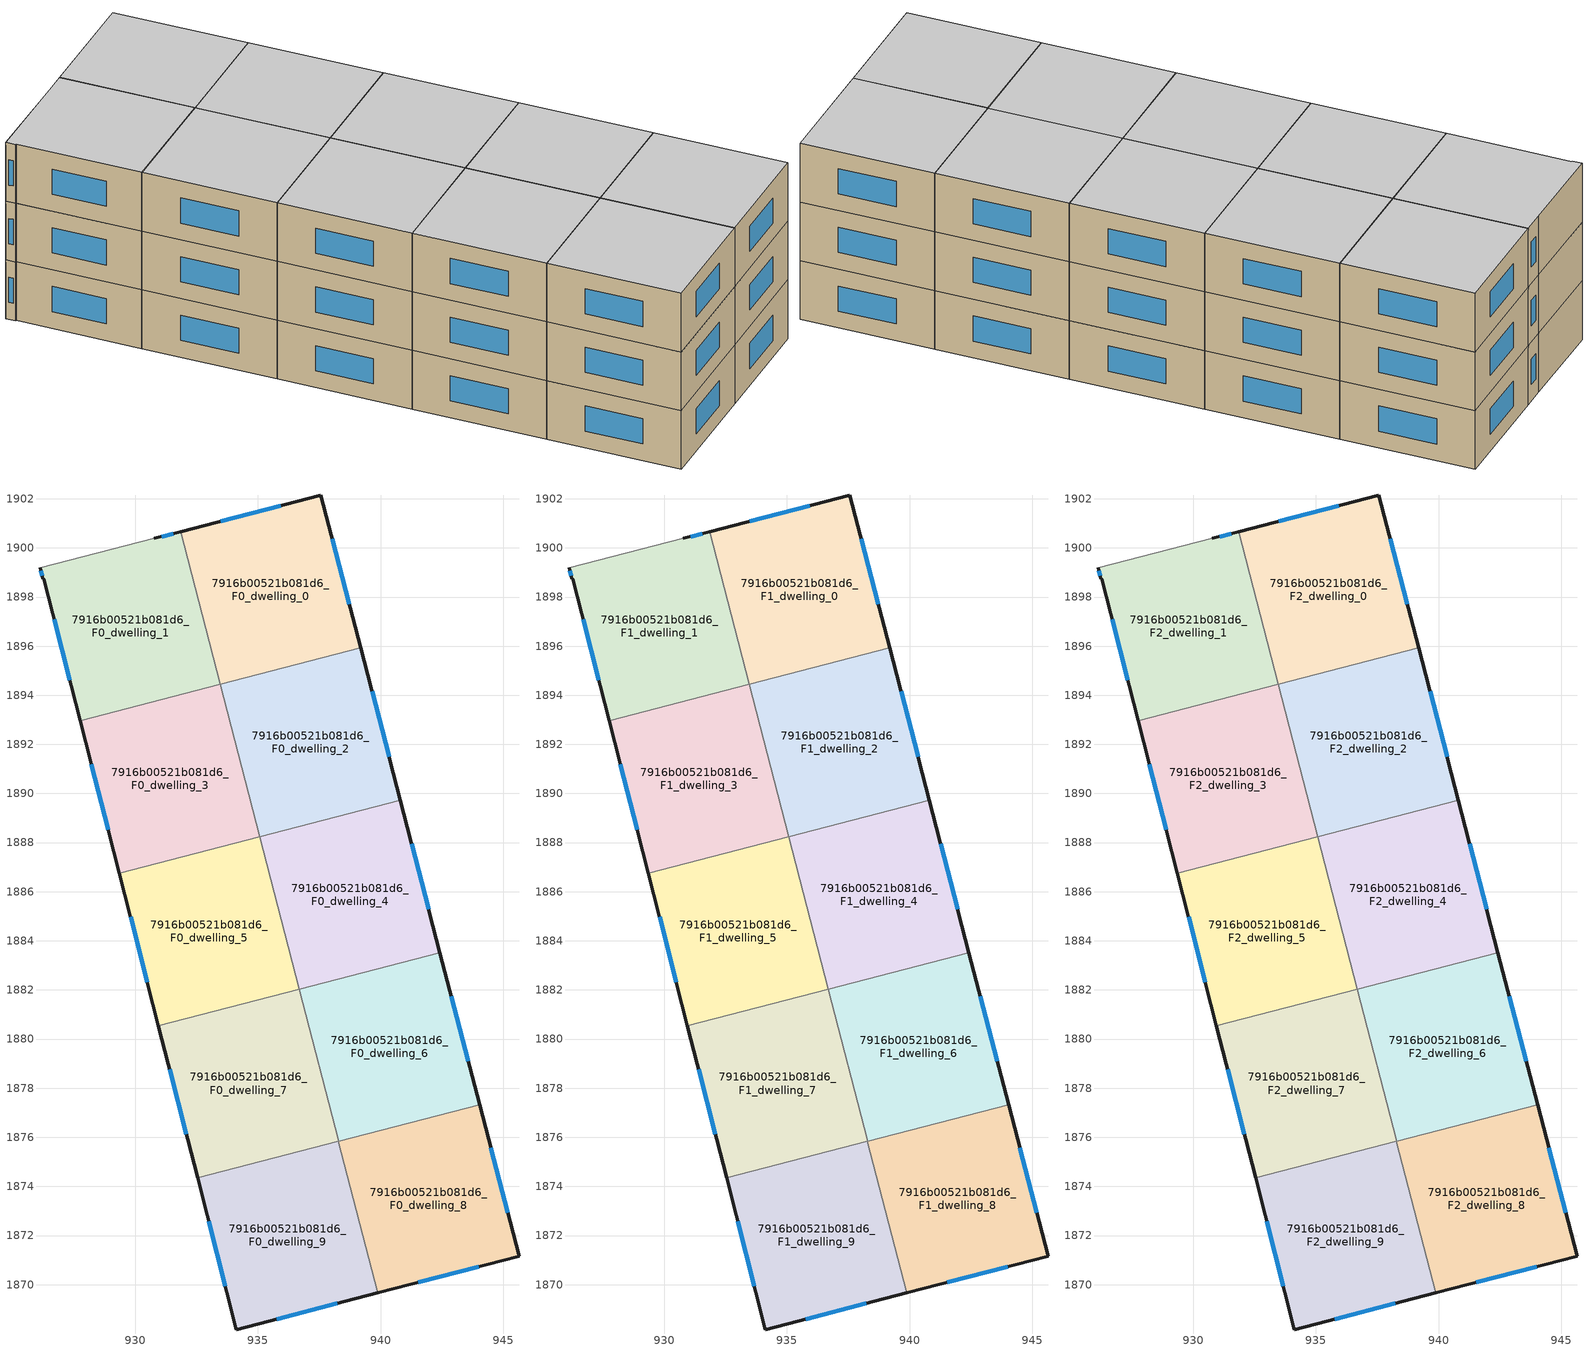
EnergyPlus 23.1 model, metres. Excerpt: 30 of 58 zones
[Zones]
7916b00521b081d6_F0_dwelling_0
 floor ground (EU_floor_Construction): 937.57,1902.14 939.18,1895.93 933.47,1894.44 931.86,1900.66 z0
 wall outside (EU_wall_Construction): 939.18,1895.93 937.57,1902.14 931.86,1900.66 z0:3
 wall to 7916b00521b081d6_F0_dwelling_1 (EU_wall_Construction): 931.86,1900.66 933.47,1894.44 z0:3
 wall to 7916b00521b081d6_F0_dwelling_2 (EU_wall_Construction): 933.47,1894.44 939.18,1895.93 z0:3
 window (EU_Window_Construction): 938.72,1897.7 938.03,1900.37 / 935.94,1901.72 933.49,1901.08 z0.86:2.14
7916b00521b081d6_F0_dwelling_1
 floor ground (EU_floor_Construction): 931.86,1900.66 933.47,1894.44 927.76,1892.96 926.28,1898.74 926.24,1898.74 926.13,1899.19 930.79,1900.38 z0
 wall outside (EU_wall_Construction): 926.13,1899.19 926.24,1898.74 926.28,1898.74 927.76,1892.96 / 931.86,1900.66 930.79,1900.38 z0:3
 wall adiabatic (EU_wall_Construction): 930.79,1900.38 926.13,1899.19 z0:3
 wall to 7916b00521b081d6_F0_dwelling_3 (EU_wall_Construction): 927.76,1892.96 933.47,1894.44 z0:3
 window (EU_Window_Construction): 926.16,1899.06 926.21,1898.87 / 931.55,1900.58 931.09,1900.46 / 926.7,1897.09 927.34,1894.61 z0.86:2.14
7916b00521b081d6_F0_dwelling_2
 floor ground (EU_floor_Construction): 939.18,1895.93 940.8,1889.72 935.08,1888.23 933.47,1894.44 z0
 wall outside (EU_wall_Construction): 940.8,1889.72 939.18,1895.93 z0:3
 wall to 7916b00521b081d6_F0_dwelling_3 (EU_wall_Construction): 933.47,1894.44 935.08,1888.23 z0:3
 wall to 7916b00521b081d6_F0_dwelling_4 (EU_wall_Construction): 935.08,1888.23 940.8,1889.72 z0:3
 window (EU_Window_Construction): 940.34,1891.49 939.65,1894.15 z0.86:2.14
7916b00521b081d6_F0_dwelling_3
 floor ground (EU_floor_Construction): 933.47,1894.44 935.08,1888.23 929.36,1886.75 927.76,1892.96 z0
 wall outside (EU_wall_Construction): 927.76,1892.96 929.36,1886.75 z0:3
 wall to 7916b00521b081d6_F0_dwelling_5 (EU_wall_Construction): 929.36,1886.75 935.08,1888.23 z0:3
 window (EU_Window_Construction): 928.22,1891.18 928.9,1888.52 z0.86:2.14
7916b00521b081d6_F0_dwelling_4
 floor ground (EU_floor_Construction): 940.8,1889.72 942.41,1883.52 936.69,1882.03 935.08,1888.23 z0
 wall outside (EU_wall_Construction): 942.41,1883.52 940.8,1889.72 z0:3
 wall to 7916b00521b081d6_F0_dwelling_5 (EU_wall_Construction): 935.08,1888.23 936.69,1882.03 z0:3
 wall to 7916b00521b081d6_F0_dwelling_6 (EU_wall_Construction): 936.69,1882.03 942.41,1883.52 z0:3
 window (EU_Window_Construction): 941.95,1885.29 941.26,1887.95 z0.86:2.14
7916b00521b081d6_F0_dwelling_5
 floor ground (EU_floor_Construction): 935.08,1888.23 936.69,1882.03 930.95,1880.54 929.36,1886.75 z0
 wall outside (EU_wall_Construction): 929.36,1886.75 930.95,1880.54 z0:3
 wall to 7916b00521b081d6_F0_dwelling_7 (EU_wall_Construction): 930.95,1880.54 936.68,1882.03 z0:3
 window (EU_Window_Construction): 929.81,1884.97 930.5,1882.31 z0.86:2.14
7916b00521b081d6_F0_dwelling_6
 floor ground (EU_floor_Construction): 942.41,1883.52 944.03,1877.33 938.29,1875.84 936.68,1882.03 z0
 wall outside (EU_wall_Construction): 944.03,1877.33 942.41,1883.52 z0:3
 wall to 7916b00521b081d6_F0_dwelling_7 (EU_wall_Construction): 936.68,1882.03 938.29,1875.84 z0:3
 wall to 7916b00521b081d6_F0_dwelling_8 (EU_wall_Construction): 938.29,1875.84 944.03,1877.33 z0:3
 window (EU_Window_Construction): 943.57,1879.1 942.88,1881.75 z0.86:2.14
7916b00521b081d6_F0_dwelling_7
 floor ground (EU_floor_Construction): 936.68,1882.03 938.29,1875.84 932.54,1874.35 930.95,1880.54 z0
 wall outside (EU_wall_Construction): 930.95,1880.54 932.54,1874.35 z0:3
 wall to 7916b00521b081d6_F0_dwelling_9 (EU_wall_Construction): 932.54,1874.35 938.28,1875.84 z0:3
 window (EU_Window_Construction): 931.41,1878.77 932.09,1876.12 z0.86:2.14
7916b00521b081d6_F0_dwelling_8
 floor ground (EU_floor_Construction): 944.03,1877.33 945.63,1871.16 939.88,1869.66 938.28,1875.84 z0
 wall outside (EU_wall_Construction): 939.88,1869.66 945.63,1871.16 944.03,1877.33 z0:3
 wall to 7916b00521b081d6_F0_dwelling_9 (EU_wall_Construction): 938.28,1875.84 939.88,1869.66 z0:3
 window (EU_Window_Construction): 945.17,1872.92 944.48,1875.57 / 941.53,1870.09 943.99,1870.73 z0.86:2.14
7916b00521b081d6_F0_dwelling_9
 floor ground (EU_floor_Construction): 938.28,1875.84 939.88,1869.66 934.13,1868.17 932.54,1874.35 z0
 wall outside (EU_wall_Construction): 932.54,1874.35 934.13,1868.17 939.88,1869.66 z0:3
 window (EU_Window_Construction): 935.77,1868.59 938.24,1869.23 / 932.99,1872.58 933.67,1869.93 z0.86:2.14
7916b00521b081d6_F1_dwelling_0
 floor to 7916b00521b081d6_F0_dwelling_0 (EU_floor_Construction): 937.57,1902.14 939.18,1895.93 933.47,1894.44 931.86,1900.66 z3
 wall outside (EU_wall_Construction): 939.18,1895.93 937.57,1902.14 931.86,1900.66 z3:6
 wall to 7916b00521b081d6_F1_dwelling_1 (EU_wall_Construction): 931.86,1900.66 933.47,1894.44 z3:6
 wall to 7916b00521b081d6_F1_dwelling_2 (EU_wall_Construction): 933.47,1894.44 939.18,1895.93 z3:6
 window (EU_Window_Construction): 938.72,1897.7 938.03,1900.37 / 935.94,1901.72 933.49,1901.08 z3.86:5.14
7916b00521b081d6_F1_dwelling_1
 floor to 7916b00521b081d6_F0_dwelling_1 (EU_floor_Construction): 931.86,1900.66 933.47,1894.44 927.76,1892.96 926.28,1898.74 926.24,1898.74 926.13,1899.19 930.79,1900.38 z3
 wall outside (EU_wall_Construction): 926.13,1899.19 926.24,1898.74 926.28,1898.74 927.76,1892.96 / 931.86,1900.66 930.79,1900.38 z3:6
 wall adiabatic (EU_wall_Construction): 930.79,1900.38 926.13,1899.19 z3:6
 wall to 7916b00521b081d6_F1_dwelling_3 (EU_wall_Construction): 927.76,1892.96 933.47,1894.44 z3:6
 window (EU_Window_Construction): 926.16,1899.06 926.21,1898.87 / 931.55,1900.58 931.09,1900.46 / 926.7,1897.09 927.34,1894.61 z3.86:5.14
7916b00521b081d6_F1_dwelling_2
 floor to 7916b00521b081d6_F0_dwelling_2 (EU_floor_Construction): 939.18,1895.93 940.8,1889.72 935.08,1888.23 933.47,1894.44 z3
 wall outside (EU_wall_Construction): 940.8,1889.72 939.18,1895.93 z3:6
 wall to 7916b00521b081d6_F1_dwelling_3 (EU_wall_Construction): 933.47,1894.44 935.08,1888.23 z3:6
 wall to 7916b00521b081d6_F1_dwelling_4 (EU_wall_Construction): 935.08,1888.23 940.8,1889.72 z3:6
 window (EU_Window_Construction): 940.34,1891.49 939.65,1894.15 z3.86:5.14
7916b00521b081d6_F1_dwelling_3
 floor to 7916b00521b081d6_F0_dwelling_3 (EU_floor_Construction): 933.47,1894.44 935.08,1888.23 929.36,1886.75 927.76,1892.96 z3
 wall outside (EU_wall_Construction): 927.76,1892.96 929.36,1886.75 z3:6
 wall to 7916b00521b081d6_F1_dwelling_5 (EU_wall_Construction): 929.36,1886.75 935.08,1888.23 z3:6
 window (EU_Window_Construction): 928.22,1891.18 928.9,1888.52 z3.86:5.14
7916b00521b081d6_F1_dwelling_4
 floor to 7916b00521b081d6_F0_dwelling_4 (EU_floor_Construction): 940.8,1889.72 942.41,1883.52 936.69,1882.03 935.08,1888.23 z3
 wall outside (EU_wall_Construction): 942.41,1883.52 940.8,1889.72 z3:6
 wall to 7916b00521b081d6_F1_dwelling_5 (EU_wall_Construction): 935.08,1888.23 936.69,1882.03 z3:6
 wall to 7916b00521b081d6_F1_dwelling_6 (EU_wall_Construction): 936.69,1882.03 942.41,1883.52 z3:6
 window (EU_Window_Construction): 941.95,1885.29 941.26,1887.95 z3.86:5.14
7916b00521b081d6_F1_dwelling_5
 floor to 7916b00521b081d6_F0_dwelling_5 (EU_floor_Construction): 935.08,1888.23 936.69,1882.03 930.95,1880.54 929.36,1886.75 z3
 wall outside (EU_wall_Construction): 929.36,1886.75 930.95,1880.54 z3:6
 wall to 7916b00521b081d6_F1_dwelling_7 (EU_wall_Construction): 930.95,1880.54 936.68,1882.03 z3:6
 window (EU_Window_Construction): 929.81,1884.97 930.5,1882.31 z3.86:5.14
7916b00521b081d6_F1_dwelling_6
 floor to 7916b00521b081d6_F0_dwelling_6 (EU_floor_Construction): 942.41,1883.52 944.03,1877.33 938.29,1875.84 936.68,1882.03 z3
 wall outside (EU_wall_Construction): 944.03,1877.33 942.41,1883.52 z3:6
 wall to 7916b00521b081d6_F1_dwelling_7 (EU_wall_Construction): 936.68,1882.03 938.29,1875.84 z3:6
 wall to 7916b00521b081d6_F1_dwelling_8 (EU_wall_Construction): 938.29,1875.84 944.03,1877.33 z3:6
 window (EU_Window_Construction): 943.57,1879.1 942.88,1881.75 z3.86:5.14
7916b00521b081d6_F1_dwelling_7
 floor to 7916b00521b081d6_F0_dwelling_7 (EU_floor_Construction): 936.68,1882.03 938.29,1875.84 932.54,1874.35 930.95,1880.54 z3
 wall outside (EU_wall_Construction): 930.95,1880.54 932.54,1874.35 z3:6
 wall to 7916b00521b081d6_F1_dwelling_9 (EU_wall_Construction): 932.54,1874.35 938.28,1875.84 z3:6
 window (EU_Window_Construction): 931.41,1878.77 932.09,1876.12 z3.86:5.14
7916b00521b081d6_F1_dwelling_8
 floor to 7916b00521b081d6_F0_dwelling_8 (EU_floor_Construction): 944.03,1877.33 945.63,1871.16 939.88,1869.66 938.28,1875.84 z3
 wall outside (EU_wall_Construction): 939.88,1869.66 945.63,1871.16 944.03,1877.33 z3:6
 wall to 7916b00521b081d6_F1_dwelling_9 (EU_wall_Construction): 938.28,1875.84 939.88,1869.66 z3:6
 window (EU_Window_Construction): 945.17,1872.92 944.48,1875.57 / 941.53,1870.09 943.99,1870.73 z3.86:5.14
7916b00521b081d6_F1_dwelling_9
 floor to 7916b00521b081d6_F0_dwelling_9 (EU_floor_Construction): 938.28,1875.84 939.88,1869.66 934.13,1868.17 932.54,1874.35 z3
 wall outside (EU_wall_Construction): 932.54,1874.35 934.13,1868.17 939.88,1869.66 z3:6
 window (EU_Window_Construction): 935.77,1868.59 938.24,1869.23 / 932.99,1872.58 933.67,1869.93 z3.86:5.14
7916b00521b081d6_F2_dwelling_0
 floor to 7916b00521b081d6_F1_dwelling_0 (EU_floor_Construction): 937.57,1902.14 939.18,1895.93 933.47,1894.44 931.86,1900.66 z6
 wall outside (EU_wall_Construction): 939.18,1895.93 937.57,1902.14 931.86,1900.66 z6:9
 wall to 7916b00521b081d6_F2_dwelling_1 (EU_wall_Construction): 931.86,1900.66 933.47,1894.44 z6:9
 wall to 7916b00521b081d6_F2_dwelling_2 (EU_wall_Construction): 933.47,1894.44 939.18,1895.93 z6:9
 window (EU_Window_Construction): 938.72,1897.7 938.03,1900.37 / 935.94,1901.72 933.49,1901.08 z6.86:8.14
 ceiling to 7916b00521b081d6_F3_dwelling_0 (EU_floor_Construction): 939.18,1895.93 937.57,1902.14 931.86,1900.66 933.47,1894.44 z9
7916b00521b081d6_F2_dwelling_1
 floor to 7916b00521b081d6_F1_dwelling_1 (EU_floor_Construction): 931.86,1900.66 933.47,1894.44 927.76,1892.96 926.28,1898.74 926.24,1898.74 926.13,1899.19 930.79,1900.38 z6
 wall outside (EU_wall_Construction): 926.13,1899.19 926.24,1898.74 926.28,1898.74 927.76,1892.96 / 931.86,1900.66 930.79,1900.38 z6:9
 wall adiabatic (EU_wall_Construction): 930.79,1900.38 926.13,1899.19 z6:9
 wall to 7916b00521b081d6_F2_dwelling_3 (EU_wall_Construction): 927.76,1892.96 933.47,1894.44 z6:9
 window (EU_Window_Construction): 926.16,1899.06 926.21,1898.87 / 931.55,1900.58 931.09,1900.46 / 926.7,1897.09 927.34,1894.61 z6.86:8.14
 ceiling to 7916b00521b081d6_F3_dwelling_1 (EU_floor_Construction): 933.47,1894.44 931.86,1900.66 930.79,1900.38 926.13,1899.19 926.24,1898.74 926.28,1898.74 927.76,1892.96 z9
7916b00521b081d6_F2_dwelling_2
 floor to 7916b00521b081d6_F1_dwelling_2 (EU_floor_Construction): 939.18,1895.93 940.8,1889.72 935.08,1888.23 933.47,1894.44 z6
 wall outside (EU_wall_Construction): 940.8,1889.72 939.18,1895.93 z6:9
 wall to 7916b00521b081d6_F2_dwelling_3 (EU_wall_Construction): 933.47,1894.44 935.08,1888.23 z6:9
 wall to 7916b00521b081d6_F2_dwelling_4 (EU_wall_Construction): 935.08,1888.23 940.8,1889.72 z6:9
 window (EU_Window_Construction): 940.34,1891.49 939.65,1894.15 z6.86:8.14
 ceiling to 7916b00521b081d6_F3_dwelling_2 (EU_floor_Construction): 940.8,1889.72 939.18,1895.93 933.47,1894.44 935.08,1888.23 z9
7916b00521b081d6_F2_dwelling_3
 floor to 7916b00521b081d6_F1_dwelling_3 (EU_floor_Construction): 933.47,1894.44 935.08,1888.23 929.36,1886.75 927.76,1892.96 z6
 wall outside (EU_wall_Construction): 927.76,1892.96 929.36,1886.75 z6:9
 wall to 7916b00521b081d6_F2_dwelling_5 (EU_wall_Construction): 929.36,1886.75 935.08,1888.23 z6:9
 window (EU_Window_Construction): 928.22,1891.18 928.9,1888.52 z6.86:8.14
 ceiling to 7916b00521b081d6_F3_dwelling_3 (EU_floor_Construction): 935.08,1888.23 933.47,1894.44 927.76,1892.96 929.36,1886.75 z9
7916b00521b081d6_F2_dwelling_4
 floor to 7916b00521b081d6_F1_dwelling_4 (EU_floor_Construction): 940.8,1889.72 942.41,1883.52 936.69,1882.03 935.08,1888.23 z6
 wall outside (EU_wall_Construction): 942.41,1883.52 940.8,1889.72 z6:9
 wall to 7916b00521b081d6_F2_dwelling_5 (EU_wall_Construction): 935.08,1888.23 936.69,1882.03 z6:9
 wall to 7916b00521b081d6_F2_dwelling_6 (EU_wall_Construction): 936.69,1882.03 942.41,1883.52 z6:9
 window (EU_Window_Construction): 941.95,1885.29 941.26,1887.95 z6.86:8.14
 ceiling to 7916b00521b081d6_F3_dwelling_4 (EU_floor_Construction): 942.41,1883.52 940.8,1889.72 935.08,1888.23 936.69,1882.03 z9
7916b00521b081d6_F2_dwelling_5
 floor to 7916b00521b081d6_F1_dwelling_5 (EU_floor_Construction): 935.08,1888.23 936.69,1882.03 930.95,1880.54 929.36,1886.75 z6
 wall outside (EU_wall_Construction): 929.36,1886.75 930.95,1880.54 z6:9
 wall to 7916b00521b081d6_F2_dwelling_7 (EU_wall_Construction): 930.95,1880.54 936.68,1882.03 z6:9
 window (EU_Window_Construction): 929.81,1884.97 930.5,1882.31 z6.86:8.14
 ceiling to 7916b00521b081d6_F3_dwelling_5 (EU_floor_Construction): 936.69,1882.03 935.08,1888.23 929.36,1886.75 930.95,1880.54 z9
7916b00521b081d6_F2_dwelling_6
 floor to 7916b00521b081d6_F1_dwelling_6 (EU_floor_Construction): 942.41,1883.52 944.03,1877.33 938.29,1875.84 936.68,1882.03 z6
 wall outside (EU_wall_Construction): 944.03,1877.33 942.41,1883.52 z6:9
 wall to 7916b00521b081d6_F2_dwelling_7 (EU_wall_Construction): 936.68,1882.03 938.29,1875.84 z6:9
 wall to 7916b00521b081d6_F2_dwelling_8 (EU_wall_Construction): 938.29,1875.84 944.03,1877.33 z6:9
 window (EU_Window_Construction): 943.57,1879.1 942.88,1881.75 z6.86:8.14
 ceiling to 7916b00521b081d6_F3_dwelling_6 (EU_floor_Construction): 944.03,1877.33 942.41,1883.52 936.68,1882.03 938.29,1875.84 z9
7916b00521b081d6_F2_dwelling_7
 floor to 7916b00521b081d6_F1_dwelling_7 (EU_floor_Construction): 936.68,1882.03 938.29,1875.84 932.54,1874.35 930.95,1880.54 z6
 wall outside (EU_wall_Construction): 930.95,1880.54 932.54,1874.35 z6:9
 wall to 7916b00521b081d6_F2_dwelling_9 (EU_wall_Construction): 932.54,1874.35 938.28,1875.84 z6:9
 window (EU_Window_Construction): 931.41,1878.77 932.09,1876.12 z6.86:8.14
 ceiling to 7916b00521b081d6_F3_dwelling_7 (EU_floor_Construction): 938.29,1875.84 936.68,1882.03 930.95,1880.54 932.54,1874.35 z9
7916b00521b081d6_F2_dwelling_8
 floor to 7916b00521b081d6_F1_dwelling_8 (EU_floor_Construction): 944.03,1877.33 945.63,1871.16 939.88,1869.66 938.28,1875.84 z6
 wall outside (EU_wall_Construction): 939.88,1869.66 945.63,1871.16 944.03,1877.33 z6:9
 wall to 7916b00521b081d6_F2_dwelling_9 (EU_wall_Construction): 938.28,1875.84 939.88,1869.66 z6:9
 window (EU_Window_Construction): 945.17,1872.92 944.48,1875.57 / 941.53,1870.09 943.99,1870.73 z6.86:8.14
 ceiling to 7916b00521b081d6_F3_dwelling_8 (EU_floor_Construction): 945.63,1871.16 944.03,1877.33 938.28,1875.84 939.88,1869.66 z9
7916b00521b081d6_F2_dwelling_9
 floor to 7916b00521b081d6_F1_dwelling_9 (EU_floor_Construction): 938.28,1875.84 939.88,1869.66 934.13,1868.17 932.54,1874.35 z6
 wall outside (EU_wall_Construction): 932.54,1874.35 934.13,1868.17 939.88,1869.66 z6:9
 window (EU_Window_Construction): 935.77,1868.59 938.24,1869.23 / 932.99,1872.58 933.67,1869.93 z6.86:8.14
 ceiling to 7916b00521b081d6_F3_dwelling_9 (EU_floor_Construction): 939.88,1869.66 938.28,1875.84 932.54,1874.35 934.13,1868.17 z9
[Building]
EU S2 Campaign: North Axis=0; Terrain=City; Solar Distribution=FullExterior
[Site:Location]
Helsinki-Vantaa.AP: Latitude=60.317; Longitude=24.963; Time Zone=2; Elevation=54.6
[SizingPeriod:WeatherFileDays]
AnnualSizingPeriod: Begin Month=1; Begin Day of Month=1; End Month=12; End Day of Month=31; Day of Week for Start Day=Monday; Use Weather File Daylight Saving Period=No; Use Weather File Rain and Snow Indicators=No
[MATERIAL]
EU_InternalMass_Material: Roughness=MediumRough; Thickness=0.1; Conductivity=1; Density=1800; Specific Heat=900; Thermal Absorptance=0.9; Solar Absorptance=0.7; Visible Absorptance=0.7
[MATERIAL:NOMASS] Roughness=MediumRough; Thermal Absorptance=0.9; Solar Absorptance=0.7; Visible Absorptance=0.7
Name | Thermal Resistance
EU_wall_NoMass | 1.10183
EU_floor_NoMass | 1.70606
[WINDOWMATERIAL:SIMPLEGLAZINGSYSTEM]
EU_Window_SimpleGlazing: UFactor=3.11035; Solar Heat Gain Coefficient=0.8; Visible Transmittance=0.8
[CONSTRUCTION]
EU_wall_Construction: EU_wall_NoMass
EU_floor_Construction: EU_floor_NoMass
EU_Window_Construction: EU_Window_SimpleGlazing
EU_InternalMass_Construction: EU_InternalMass_Material
[ZONE] Type=1; Multiplier=1; Ceiling Height=autocalculate; Floor Area=autocalculate; Part of Total Floor Area=Yes
Name | Volume
7916b00521b081d6_F0_dwelling_0; 7916b00521b081d6_F1_dwelling_0; 7916b00521b081d6_F2_dwelling_0 | 113.685
7916b00521b081d6_F0_dwelling_1; 7916b00521b081d6_F1_dwelling_1; 7916b00521b081d6_F2_dwelling_1 | 113.69
7916b00521b081d6_F0_dwelling_2; 7916b00521b081d6_F1_dwelling_2; 7916b00521b081d6_F2_dwelling_2 | 113.706
7916b00521b081d6_F0_dwelling_3; 7916b00521b081d6_F1_dwelling_3; 7916b00521b081d6_F2_dwelling_3 | 113.709
7916b00521b081d6_F0_dwelling_4; 7916b00521b081d6_F1_dwelling_4; 7916b00521b081d6_F2_dwelling_4 | 113.701
7916b00521b081d6_F0_dwelling_5; 7916b00521b081d6_F1_dwelling_5; 7916b00521b081d6_F2_dwelling_5 | 113.697
7916b00521b081d6_F0_dwelling_6; 7916b00521b081d6_F1_dwelling_6; 7916b00521b081d6_F2_dwelling_6 | 113.688
7916b00521b081d6_F0_dwelling_7; 7916b00521b081d6_F1_dwelling_7; 7916b00521b081d6_F2_dwelling_7 | 113.695
7916b00521b081d6_F0_dwelling_8; 7916b00521b081d6_F1_dwelling_8; 7916b00521b081d6_F2_dwelling_8 | 113.692
7916b00521b081d6_F0_dwelling_9; 7916b00521b081d6_F1_dwelling_9; 7916b00521b081d6_F2_dwelling_9 | 113.698
[INTERNALMASS] Construction=EU_InternalMass_Construction
Name | Zone or ZoneList | Surface Area
7916b00521b081d6_F0_dwelling_0_EU_InternalMass | 7916b00521b081d6_F0_dwelling_0 | 37.895
7916b00521b081d6_F0_dwelling_1_EU_InternalMass | 7916b00521b081d6_F0_dwelling_1 | 37.8967
7916b00521b081d6_F0_dwelling_2_EU_InternalMass | 7916b00521b081d6_F0_dwelling_2 | 37.9021
7916b00521b081d6_F0_dwelling_3_EU_InternalMass | 7916b00521b081d6_F0_dwelling_3 | 37.9031
7916b00521b081d6_F0_dwelling_4_EU_InternalMass | 7916b00521b081d6_F0_dwelling_4 | 37.9003
7916b00521b081d6_F0_dwelling_5_EU_InternalMass | 7916b00521b081d6_F0_dwelling_5 | 37.899
7916b00521b081d6_F0_dwelling_6_EU_InternalMass | 7916b00521b081d6_F0_dwelling_6 | 37.8959
7916b00521b081d6_F0_dwelling_7_EU_InternalMass | 7916b00521b081d6_F0_dwelling_7 | 37.8982
7916b00521b081d6_F0_dwelling_8_EU_InternalMass | 7916b00521b081d6_F0_dwelling_8 | 37.897
7916b00521b081d6_F0_dwelling_9_EU_InternalMass | 7916b00521b081d6_F0_dwelling_9 | 37.8996
7916b00521b081d6_F1_dwelling_0_EU_InternalMass | 7916b00521b081d6_F1_dwelling_0 | 37.895
7916b00521b081d6_F1_dwelling_1_EU_InternalMass | 7916b00521b081d6_F1_dwelling_1 | 37.8967
7916b00521b081d6_F1_dwelling_2_EU_InternalMass | 7916b00521b081d6_F1_dwelling_2 | 37.9021
7916b00521b081d6_F1_dwelling_3_EU_InternalMass | 7916b00521b081d6_F1_dwelling_3 | 37.9031
7916b00521b081d6_F1_dwelling_4_EU_InternalMass | 7916b00521b081d6_F1_dwelling_4 | 37.9003
7916b00521b081d6_F1_dwelling_5_EU_InternalMass | 7916b00521b081d6_F1_dwelling_5 | 37.899
7916b00521b081d6_F1_dwelling_6_EU_InternalMass | 7916b00521b081d6_F1_dwelling_6 | 37.8959
7916b00521b081d6_F1_dwelling_7_EU_InternalMass | 7916b00521b081d6_F1_dwelling_7 | 37.8982
7916b00521b081d6_F1_dwelling_8_EU_InternalMass | 7916b00521b081d6_F1_dwelling_8 | 37.897
7916b00521b081d6_F1_dwelling_9_EU_InternalMass | 7916b00521b081d6_F1_dwelling_9 | 37.8996
7916b00521b081d6_F2_dwelling_0_EU_InternalMass | 7916b00521b081d6_F2_dwelling_0 | 37.895
7916b00521b081d6_F2_dwelling_1_EU_InternalMass | 7916b00521b081d6_F2_dwelling_1 | 37.8967
7916b00521b081d6_F2_dwelling_2_EU_InternalMass | 7916b00521b081d6_F2_dwelling_2 | 37.9021
7916b00521b081d6_F2_dwelling_3_EU_InternalMass | 7916b00521b081d6_F2_dwelling_3 | 37.9031
7916b00521b081d6_F2_dwelling_4_EU_InternalMass | 7916b00521b081d6_F2_dwelling_4 | 37.9003
7916b00521b081d6_F2_dwelling_5_EU_InternalMass | 7916b00521b081d6_F2_dwelling_5 | 37.899
7916b00521b081d6_F2_dwelling_6_EU_InternalMass | 7916b00521b081d6_F2_dwelling_6 | 37.8959
7916b00521b081d6_F2_dwelling_7_EU_InternalMass | 7916b00521b081d6_F2_dwelling_7 | 37.8982
7916b00521b081d6_F2_dwelling_8_EU_InternalMass | 7916b00521b081d6_F2_dwelling_8 | 37.897
7916b00521b081d6_F2_dwelling_9_EU_InternalMass | 7916b00521b081d6_F2_dwelling_9 | 37.8996
[OTHEREQUIPMENT] Fuel Type=Electricity; Design Level Calculation Method=Watts/Area; Power per Zone Floor Area=1; Fraction Latent=0; Fraction Radiant=0; Fraction Lost=0; Carbon Dioxide Generation Rate=0; EndUse Subcategory=EU_Step8_InternalGains
Name | Zone or ZoneList or Space or SpaceList | Schedule
EU_Step8_InternalGain_7916b00521b081d6_F0_dwelling_0_f000 | 7916b00521b081d6_F0_dwelling_0 | EU_Step8_GainSchedule_7916b00521b081d6_F0_dwelling_0_f000
EU_Step8_InternalGain_7916b00521b081d6_F0_dwelling_1_f000 | 7916b00521b081d6_F0_dwelling_1 | EU_Step8_GainSchedule_7916b00521b081d6_F0_dwelling_1_f000
EU_Step8_InternalGain_7916b00521b081d6_F0_dwelling_2_f000 | 7916b00521b081d6_F0_dwelling_2 | EU_Step8_GainSchedule_7916b00521b081d6_F0_dwelling_2_f000
EU_Step8_InternalGain_7916b00521b081d6_F0_dwelling_3_f000 | 7916b00521b081d6_F0_dwelling_3 | EU_Step8_GainSchedule_7916b00521b081d6_F0_dwelling_3_f000
EU_Step8_InternalGain_7916b00521b081d6_F0_dwelling_4_f000 | 7916b00521b081d6_F0_dwelling_4 | EU_Step8_GainSchedule_7916b00521b081d6_F0_dwelling_4_f000
EU_Step8_InternalGain_7916b00521b081d6_F0_dwelling_5_f000 | 7916b00521b081d6_F0_dwelling_5 | EU_Step8_GainSchedule_7916b00521b081d6_F0_dwelling_5_f000
EU_Step8_InternalGain_7916b00521b081d6_F0_dwelling_6_f000 | 7916b00521b081d6_F0_dwelling_6 | EU_Step8_GainSchedule_7916b00521b081d6_F0_dwelling_6_f000
EU_Step8_InternalGain_7916b00521b081d6_F0_dwelling_7_f000 | 7916b00521b081d6_F0_dwelling_7 | EU_Step8_GainSchedule_7916b00521b081d6_F0_dwelling_7_f000
EU_Step8_InternalGain_7916b00521b081d6_F0_dwelling_8_f000 | 7916b00521b081d6_F0_dwelling_8 | EU_Step8_GainSchedule_7916b00521b081d6_F0_dwelling_8_f000
EU_Step8_InternalGain_7916b00521b081d6_F0_dwelling_9_f000 | 7916b00521b081d6_F0_dwelling_9 | EU_Step8_GainSchedule_7916b00521b081d6_F0_dwelling_9_f000
EU_Step8_InternalGain_7916b00521b081d6_F1_dwelling_0_f000 | 7916b00521b081d6_F1_dwelling_0 | EU_Step8_GainSchedule_7916b00521b081d6_F1_dwelling_0_f000
EU_Step8_InternalGain_7916b00521b081d6_F1_dwelling_1_f000 | 7916b00521b081d6_F1_dwelling_1 | EU_Step8_GainSchedule_7916b00521b081d6_F1_dwelling_1_f000
EU_Step8_InternalGain_7916b00521b081d6_F1_dwelling_2_f000 | 7916b00521b081d6_F1_dwelling_2 | EU_Step8_GainSchedule_7916b00521b081d6_F1_dwelling_2_f000
EU_Step8_InternalGain_7916b00521b081d6_F1_dwelling_3_f000 | 7916b00521b081d6_F1_dwelling_3 | EU_Step8_GainSchedule_7916b00521b081d6_F1_dwelling_3_f000
EU_Step8_InternalGain_7916b00521b081d6_F1_dwelling_4_f000 | 7916b00521b081d6_F1_dwelling_4 | EU_Step8_GainSchedule_7916b00521b081d6_F1_dwelling_4_f000
EU_Step8_InternalGain_7916b00521b081d6_F1_dwelling_5_f000 | 7916b00521b081d6_F1_dwelling_5 | EU_Step8_GainSchedule_7916b00521b081d6_F1_dwelling_5_f000
EU_Step8_InternalGain_7916b00521b081d6_F1_dwelling_6_f000 | 7916b00521b081d6_F1_dwelling_6 | EU_Step8_GainSchedule_7916b00521b081d6_F1_dwelling_6_f000
EU_Step8_InternalGain_7916b00521b081d6_F1_dwelling_7_f000 | 7916b00521b081d6_F1_dwelling_7 | EU_Step8_GainSchedule_7916b00521b081d6_F1_dwelling_7_f000
EU_Step8_InternalGain_7916b00521b081d6_F1_dwelling_8_f000 | 7916b00521b081d6_F1_dwelling_8 | EU_Step8_GainSchedule_7916b00521b081d6_F1_dwelling_8_f000
EU_Step8_InternalGain_7916b00521b081d6_F1_dwelling_9_f000 | 7916b00521b081d6_F1_dwelling_9 | EU_Step8_GainSchedule_7916b00521b081d6_F1_dwelling_9_f000
EU_Step8_InternalGain_7916b00521b081d6_F2_dwelling_0_f000 | 7916b00521b081d6_F2_dwelling_0 | EU_Step8_GainSchedule_7916b00521b081d6_F2_dwelling_0_f000
EU_Step8_InternalGain_7916b00521b081d6_F2_dwelling_1_f000 | 7916b00521b081d6_F2_dwelling_1 | EU_Step8_GainSchedule_7916b00521b081d6_F2_dwelling_1_f000
EU_Step8_InternalGain_7916b00521b081d6_F2_dwelling_2_f000 | 7916b00521b081d6_F2_dwelling_2 | EU_Step8_GainSchedule_7916b00521b081d6_F2_dwelling_2_f000
EU_Step8_InternalGain_7916b00521b081d6_F2_dwelling_3_f000 | 7916b00521b081d6_F2_dwelling_3 | EU_Step8_GainSchedule_7916b00521b081d6_F2_dwelling_3_f000
EU_Step8_InternalGain_7916b00521b081d6_F2_dwelling_4_f000 | 7916b00521b081d6_F2_dwelling_4 | EU_Step8_GainSchedule_7916b00521b081d6_F2_dwelling_4_f000
EU_Step8_InternalGain_7916b00521b081d6_F2_dwelling_5_f000 | 7916b00521b081d6_F2_dwelling_5 | EU_Step8_GainSchedule_7916b00521b081d6_F2_dwelling_5_f000
EU_Step8_InternalGain_7916b00521b081d6_F2_dwelling_6_f000 | 7916b00521b081d6_F2_dwelling_6 | EU_Step8_GainSchedule_7916b00521b081d6_F2_dwelling_6_f000
EU_Step8_InternalGain_7916b00521b081d6_F2_dwelling_7_f000 | 7916b00521b081d6_F2_dwelling_7 | EU_Step8_GainSchedule_7916b00521b081d6_F2_dwelling_7_f000
EU_Step8_InternalGain_7916b00521b081d6_F2_dwelling_8_f000 | 7916b00521b081d6_F2_dwelling_8 | EU_Step8_GainSchedule_7916b00521b081d6_F2_dwelling_8_f000
EU_Step8_InternalGain_7916b00521b081d6_F2_dwelling_9_f000 | 7916b00521b081d6_F2_dwelling_9 | EU_Step8_GainSchedule_7916b00521b081d6_F2_dwelling_9_f000
[ZONEVENTILATION:DESIGNFLOWRATE] Schedule=EU_AlwaysOn; Design Flow Rate Calculation Method=AirChanges/Hour; Air Changes per Hour=0.756316; Ventilation Type=Natural; Fan Pressure Rise=0; Fan Total Efficiency=1; Constant Term Coefficient=1; Temperature Term Coefficient=0; Velocity Term Coefficient=0; Velocity Squared Term Coefficient=0; Minimum Indoor Temperature=-100; Maximum Indoor Temperature=100; Delta Temperature=-100; Minimum Outdoor Temperature=-100; Maximum Outdoor Temperature=100; Maximum Wind Speed=40
Name | Zone or ZoneList or Space or SpaceList
EU_ConstantAir_7916b00521b081d6_F0_dwelling_0 | 7916b00521b081d6_F0_dwelling_0
EU_ConstantAir_7916b00521b081d6_F0_dwelling_1 | 7916b00521b081d6_F0_dwelling_1
EU_ConstantAir_7916b00521b081d6_F0_dwelling_2 | 7916b00521b081d6_F0_dwelling_2
EU_ConstantAir_7916b00521b081d6_F0_dwelling_3 | 7916b00521b081d6_F0_dwelling_3
EU_ConstantAir_7916b00521b081d6_F0_dwelling_4 | 7916b00521b081d6_F0_dwelling_4
EU_ConstantAir_7916b00521b081d6_F0_dwelling_5 | 7916b00521b081d6_F0_dwelling_5
EU_ConstantAir_7916b00521b081d6_F0_dwelling_6 | 7916b00521b081d6_F0_dwelling_6
EU_ConstantAir_7916b00521b081d6_F0_dwelling_7 | 7916b00521b081d6_F0_dwelling_7
EU_ConstantAir_7916b00521b081d6_F0_dwelling_8 | 7916b00521b081d6_F0_dwelling_8
EU_ConstantAir_7916b00521b081d6_F0_dwelling_9 | 7916b00521b081d6_F0_dwelling_9
EU_ConstantAir_7916b00521b081d6_F1_dwelling_0 | 7916b00521b081d6_F1_dwelling_0
EU_ConstantAir_7916b00521b081d6_F1_dwelling_1 | 7916b00521b081d6_F1_dwelling_1
EU_ConstantAir_7916b00521b081d6_F1_dwelling_2 | 7916b00521b081d6_F1_dwelling_2
EU_ConstantAir_7916b00521b081d6_F1_dwelling_3 | 7916b00521b081d6_F1_dwelling_3
EU_ConstantAir_7916b00521b081d6_F1_dwelling_4 | 7916b00521b081d6_F1_dwelling_4
EU_ConstantAir_7916b00521b081d6_F1_dwelling_5 | 7916b00521b081d6_F1_dwelling_5
EU_ConstantAir_7916b00521b081d6_F1_dwelling_6 | 7916b00521b081d6_F1_dwelling_6
EU_ConstantAir_7916b00521b081d6_F1_dwelling_7 | 7916b00521b081d6_F1_dwelling_7
EU_ConstantAir_7916b00521b081d6_F1_dwelling_8 | 7916b00521b081d6_F1_dwelling_8
EU_ConstantAir_7916b00521b081d6_F1_dwelling_9 | 7916b00521b081d6_F1_dwelling_9
EU_ConstantAir_7916b00521b081d6_F2_dwelling_0 | 7916b00521b081d6_F2_dwelling_0
EU_ConstantAir_7916b00521b081d6_F2_dwelling_1 | 7916b00521b081d6_F2_dwelling_1
EU_ConstantAir_7916b00521b081d6_F2_dwelling_2 | 7916b00521b081d6_F2_dwelling_2
EU_ConstantAir_7916b00521b081d6_F2_dwelling_3 | 7916b00521b081d6_F2_dwelling_3
EU_ConstantAir_7916b00521b081d6_F2_dwelling_4 | 7916b00521b081d6_F2_dwelling_4
EU_ConstantAir_7916b00521b081d6_F2_dwelling_5 | 7916b00521b081d6_F2_dwelling_5
EU_ConstantAir_7916b00521b081d6_F2_dwelling_6 | 7916b00521b081d6_F2_dwelling_6
EU_ConstantAir_7916b00521b081d6_F2_dwelling_7 | 7916b00521b081d6_F2_dwelling_7
EU_ConstantAir_7916b00521b081d6_F2_dwelling_8 | 7916b00521b081d6_F2_dwelling_8
EU_ConstantAir_7916b00521b081d6_F2_dwelling_9 | 7916b00521b081d6_F2_dwelling_9
[HVACTEMPLATE:THERMOSTAT] Constant Heating Setpoint=20; Constant Cooling Setpoint=50
EU_HeatOnly_7916b00521b081d6_F0_dwelling_0; EU_HeatOnly_7916b00521b081d6_F0_dwelling_1; EU_HeatOnly_7916b00521b081d6_F0_dwelling_2; EU_HeatOnly_7916b00521b081d6_F0_dwelling_3; EU_HeatOnly_7916b00521b081d6_F0_dwelling_4; EU_HeatOnly_7916b00521b081d6_F0_dwelling_5; EU_HeatOnly_7916b00521b081d6_F0_dwelling_6; EU_HeatOnly_7916b00521b081d6_F0_dwelling_7; EU_HeatOnly_7916b00521b081d6_F0_dwelling_8; EU_HeatOnly_7916b00521b081d6_F0_dwelling_9; EU_HeatOnly_7916b00521b081d6_F1_dwelling_0; EU_HeatOnly_7916b00521b081d6_F1_dwelling_1; EU_HeatOnly_7916b00521b081d6_F1_dwelling_2; EU_HeatOnly_7916b00521b081d6_F1_dwelling_3; EU_HeatOnly_7916b00521b081d6_F1_dwelling_4; EU_HeatOnly_7916b00521b081d6_F1_dwelling_5; EU_HeatOnly_7916b00521b081d6_F1_dwelling_6; EU_HeatOnly_7916b00521b081d6_F1_dwelling_7; EU_HeatOnly_7916b00521b081d6_F1_dwelling_8; EU_HeatOnly_7916b00521b081d6_F1_dwelling_9; EU_HeatOnly_7916b00521b081d6_F2_dwelling_0; EU_HeatOnly_7916b00521b081d6_F2_dwelling_1; EU_HeatOnly_7916b00521b081d6_F2_dwelling_2; EU_HeatOnly_7916b00521b081d6_F2_dwelling_3; EU_HeatOnly_7916b00521b081d6_F2_dwelling_4; EU_HeatOnly_7916b00521b081d6_F2_dwelling_5; EU_HeatOnly_7916b00521b081d6_F2_dwelling_6; EU_HeatOnly_7916b00521b081d6_F2_dwelling_7; EU_HeatOnly_7916b00521b081d6_F2_dwelling_8; EU_HeatOnly_7916b00521b081d6_F2_dwelling_9; EU_HeatOnly_7916b00521b081d6_F3_dwelling_0; EU_HeatOnly_7916b00521b081d6_F3_dwelling_1; EU_HeatOnly_7916b00521b081d6_F3_dwelling_2; EU_HeatOnly_7916b00521b081d6_F3_dwelling_3; EU_HeatOnly_7916b00521b081d6_F3_dwelling_4; EU_HeatOnly_7916b00521b081d6_F3_dwelling_5; EU_HeatOnly_7916b00521b081d6_F3_dwelling_6; EU_HeatOnly_7916b00521b081d6_F3_dwelling_7; EU_HeatOnly_7916b00521b081d6_F3_dwelling_8; EU_HeatOnly_7916b00521b081d6_F3_dwelling_9; EU_HeatOnly_7916b00521b081d6_F4_dwelling_0; EU_HeatOnly_7916b00521b081d6_F4_dwelling_1; EU_HeatOnly_7916b00521b081d6_F4_dwelling_2; EU_HeatOnly_7916b00521b081d6_F4_dwelling_3; EU_HeatOnly_7916b00521b081d6_F4_dwelling_4; EU_HeatOnly_7916b00521b081d6_F4_dwelling_5; EU_HeatOnly_7916b00521b081d6_F4_dwelling_6; EU_HeatOnly_7916b00521b081d6_F4_dwelling_7; EU_HeatOnly_7916b00521b081d6_F4_dwelling_8; EU_HeatOnly_7916b00521b081d6_F5_dwelling_0; EU_HeatOnly_7916b00521b081d6_F5_dwelling_1; EU_HeatOnly_7916b00521b081d6_F5_dwelling_2; EU_HeatOnly_7916b00521b081d6_F5_dwelling_3; EU_HeatOnly_7916b00521b081d6_F5_dwelling_4; EU_HeatOnly_7916b00521b081d6_F5_dwelling_5; EU_HeatOnly_7916b00521b081d6_F5_dwelling_6; EU_HeatOnly_7916b00521b081d6_F5_dwelling_7; EU_HeatOnly_7916b00521b081d6_F5_dwelling_8
[HVACTEMPLATE:ZONE:IDEALLOADSAIRSYSTEM] System Availability Schedule=EU_AlwaysOn; Maximum Heating Supply Air Temperature=50; Minimum Cooling Supply Air Temperature=13; Maximum Heating Supply Air Humidity Ratio=0.0156; Minimum Cooling Supply Air Humidity Ratio=0.0077; Heating Limit=NoLimit; Cooling Limit=NoLimit; Heating Availability Schedule=EU_AlwaysOn; Cooling Availability Schedule=EU_CoolingOff; Dehumidification Control Type=ConstantSensibleHeatRatio; Cooling Sensible Heat Ratio=0.7; Dehumidification Setpoint=60; Humidification Control Type=None; Humidification Setpoint=30; Outdoor Air Method=None; Outdoor Air Flow Rate per Person=0.00944; Outdoor Air Flow Rate per Zone Floor Area=0; Outdoor Air Flow Rate per Zone=0; Demand Controlled Ventilation Type=None; Outdoor Air Economizer Type=NoEconomizer; Heat Recovery Type=None; Sensible Heat Recovery Effectiveness=0.7; Latent Heat Recovery Effectiveness=0.65
Name | Template Thermostat
7916b00521b081d6_F0_dwelling_0 | EU_HeatOnly_7916b00521b081d6_F0_dwelling_0
7916b00521b081d6_F0_dwelling_1 | EU_HeatOnly_7916b00521b081d6_F0_dwelling_1
7916b00521b081d6_F0_dwelling_2 | EU_HeatOnly_7916b00521b081d6_F0_dwelling_2
7916b00521b081d6_F0_dwelling_3 | EU_HeatOnly_7916b00521b081d6_F0_dwelling_3
7916b00521b081d6_F0_dwelling_4 | EU_HeatOnly_7916b00521b081d6_F0_dwelling_4
7916b00521b081d6_F0_dwelling_5 | EU_HeatOnly_7916b00521b081d6_F0_dwelling_5
7916b00521b081d6_F0_dwelling_6 | EU_HeatOnly_7916b00521b081d6_F0_dwelling_6
7916b00521b081d6_F0_dwelling_7 | EU_HeatOnly_7916b00521b081d6_F0_dwelling_7
7916b00521b081d6_F0_dwelling_8 | EU_HeatOnly_7916b00521b081d6_F0_dwelling_8
7916b00521b081d6_F0_dwelling_9 | EU_HeatOnly_7916b00521b081d6_F0_dwelling_9
7916b00521b081d6_F1_dwelling_0 | EU_HeatOnly_7916b00521b081d6_F1_dwelling_0
7916b00521b081d6_F1_dwelling_1 | EU_HeatOnly_7916b00521b081d6_F1_dwelling_1
7916b00521b081d6_F1_dwelling_2 | EU_HeatOnly_7916b00521b081d6_F1_dwelling_2
7916b00521b081d6_F1_dwelling_3 | EU_HeatOnly_7916b00521b081d6_F1_dwelling_3
7916b00521b081d6_F1_dwelling_4 | EU_HeatOnly_7916b00521b081d6_F1_dwelling_4
7916b00521b081d6_F1_dwelling_5 | EU_HeatOnly_7916b00521b081d6_F1_dwelling_5
7916b00521b081d6_F1_dwelling_6 | EU_HeatOnly_7916b00521b081d6_F1_dwelling_6
7916b00521b081d6_F1_dwelling_7 | EU_HeatOnly_7916b00521b081d6_F1_dwelling_7
7916b00521b081d6_F1_dwelling_8 | EU_HeatOnly_7916b00521b081d6_F1_dwelling_8
7916b00521b081d6_F1_dwelling_9 | EU_HeatOnly_7916b00521b081d6_F1_dwelling_9
7916b00521b081d6_F2_dwelling_0 | EU_HeatOnly_7916b00521b081d6_F2_dwelling_0
7916b00521b081d6_F2_dwelling_1 | EU_HeatOnly_7916b00521b081d6_F2_dwelling_1
7916b00521b081d6_F2_dwelling_2 | EU_HeatOnly_7916b00521b081d6_F2_dwelling_2
7916b00521b081d6_F2_dwelling_3 | EU_HeatOnly_7916b00521b081d6_F2_dwelling_3
7916b00521b081d6_F2_dwelling_4 | EU_HeatOnly_7916b00521b081d6_F2_dwelling_4
7916b00521b081d6_F2_dwelling_5 | EU_HeatOnly_7916b00521b081d6_F2_dwelling_5
7916b00521b081d6_F2_dwelling_6 | EU_HeatOnly_7916b00521b081d6_F2_dwelling_6
7916b00521b081d6_F2_dwelling_7 | EU_HeatOnly_7916b00521b081d6_F2_dwelling_7
7916b00521b081d6_F2_dwelling_8 | EU_HeatOnly_7916b00521b081d6_F2_dwelling_8
7916b00521b081d6_F2_dwelling_9 | EU_HeatOnly_7916b00521b081d6_F2_dwelling_9
[SIZING:ZONE] Zone Cooling Design Supply Air Temperature Input Method=SupplyAirTemperature; Zone Cooling Design Supply Air Temperature=13; Zone Heating Design Supply Air Temperature Input Method=SupplyAirTemperature; Zone Heating Design Supply Air Temperature=50; Zone Cooling Design Supply Air Humidity Ratio=0.008; Zone Heating Design Supply Air Humidity Ratio=0.008; Cooling Design Air Flow Method=DesignDay; Cooling Design Air Flow Rate=0; Cooling Minimum Air Flow per Zone Floor Area=0.000762; Cooling Minimum Air Flow=0; Cooling Minimum Air Flow Fraction=0.2; Heating Design Air Flow Method=DesignDay; Heating Design Air Flow Rate=0; Heating Maximum Air Flow per Zone Floor Area=0.002032; Heating Maximum Air Flow=0.141576; Heating Maximum Air Flow Fraction=0.3; Account for Dedicated Outdoor Air System=No; Dedicated Outdoor Air System Control Strategy=NeutralSupplyAir; Dedicated Outdoor Air Low Setpoint Temperature for Design=autosize; Dedicated Outdoor Air High Setpoint Temperature for Design=autosize; Zone Load Sizing Method=Sensible Load Only No Latent Load; Zone Latent Cooling Design Supply Air Humidity Ratio Input Method=HumidityRatioDifference; Zone Cooling Design Supply Air Humidity Ratio Difference=0.005; Zone Latent Heating Design Supply Air Humidity Ratio Input Method=HumidityRatioDifference; Zone Humidification Design Supply Air Humidity Ratio Difference=0.005
7916b00521b081d6_F0_dwelling_0; 7916b00521b081d6_F0_dwelling_1; 7916b00521b081d6_F0_dwelling_2; 7916b00521b081d6_F0_dwelling_3; 7916b00521b081d6_F0_dwelling_4; 7916b00521b081d6_F0_dwelling_5; 7916b00521b081d6_F0_dwelling_6; 7916b00521b081d6_F0_dwelling_7; 7916b00521b081d6_F0_dwelling_8; 7916b00521b081d6_F0_dwelling_9; 7916b00521b081d6_F1_dwelling_0; 7916b00521b081d6_F1_dwelling_1; 7916b00521b081d6_F1_dwelling_2; 7916b00521b081d6_F1_dwelling_3; 7916b00521b081d6_F1_dwelling_4; 7916b00521b081d6_F1_dwelling_5; 7916b00521b081d6_F1_dwelling_6; 7916b00521b081d6_F1_dwelling_7; 7916b00521b081d6_F1_dwelling_8; 7916b00521b081d6_F1_dwelling_9; 7916b00521b081d6_F2_dwelling_0; 7916b00521b081d6_F2_dwelling_1; 7916b00521b081d6_F2_dwelling_2; 7916b00521b081d6_F2_dwelling_3; 7916b00521b081d6_F2_dwelling_4; 7916b00521b081d6_F2_dwelling_5; 7916b00521b081d6_F2_dwelling_6; 7916b00521b081d6_F2_dwelling_7; 7916b00521b081d6_F2_dwelling_8; 7916b00521b081d6_F2_dwelling_9
[SCHEDULE:CONSTANT]
Name | Hourly Value
EU_AlwaysOn | 1
EU_CoolingOff | 0
[SCHEDULE:FILE] Column Number=1; Rows to Skip at Top=0; Number of Hours of Data=8760; Column Separator=Comma; Interpolate to Timestep=No; Minutes per Item=60; Adjust Schedule for Daylight Savings=Yes
Name | File
EU_Step8_GainSchedule_7916b00521b081d6_F0_dwelling_0_f000 | ../../schedules/7916b00521b081d6/7916b00521b081d6_F0_dwelling_0_f000_gain.csv
EU_Step8_GainSchedule_7916b00521b081d6_F0_dwelling_1_f000 | ../../schedules/7916b00521b081d6/7916b00521b081d6_F0_dwelling_1_f000_gain.csv
EU_Step8_GainSchedule_7916b00521b081d6_F0_dwelling_2_f000 | ../../schedules/7916b00521b081d6/7916b00521b081d6_F0_dwelling_2_f000_gain.csv
EU_Step8_GainSchedule_7916b00521b081d6_F0_dwelling_3_f000 | ../../schedules/7916b00521b081d6/7916b00521b081d6_F0_dwelling_3_f000_gain.csv
EU_Step8_GainSchedule_7916b00521b081d6_F0_dwelling_4_f000 | ../../schedules/7916b00521b081d6/7916b00521b081d6_F0_dwelling_4_f000_gain.csv
EU_Step8_GainSchedule_7916b00521b081d6_F0_dwelling_5_f000 | ../../schedules/7916b00521b081d6/7916b00521b081d6_F0_dwelling_5_f000_gain.csv
EU_Step8_GainSchedule_7916b00521b081d6_F0_dwelling_6_f000 | ../../schedules/7916b00521b081d6/7916b00521b081d6_F0_dwelling_6_f000_gain.csv
EU_Step8_GainSchedule_7916b00521b081d6_F0_dwelling_7_f000 | ../../schedules/7916b00521b081d6/7916b00521b081d6_F0_dwelling_7_f000_gain.csv
EU_Step8_GainSchedule_7916b00521b081d6_F0_dwelling_8_f000 | ../../schedules/7916b00521b081d6/7916b00521b081d6_F0_dwelling_8_f000_gain.csv
EU_Step8_GainSchedule_7916b00521b081d6_F0_dwelling_9_f000 | ../../schedules/7916b00521b081d6/7916b00521b081d6_F0_dwelling_9_f000_gain.csv
EU_Step8_GainSchedule_7916b00521b081d6_F1_dwelling_0_f000 | ../../schedules/7916b00521b081d6/7916b00521b081d6_F1_dwelling_0_f000_gain.csv
EU_Step8_GainSchedule_7916b00521b081d6_F1_dwelling_1_f000 | ../../schedules/7916b00521b081d6/7916b00521b081d6_F1_dwelling_1_f000_gain.csv
EU_Step8_GainSchedule_7916b00521b081d6_F1_dwelling_2_f000 | ../../schedules/7916b00521b081d6/7916b00521b081d6_F1_dwelling_2_f000_gain.csv
EU_Step8_GainSchedule_7916b00521b081d6_F1_dwelling_3_f000 | ../../schedules/7916b00521b081d6/7916b00521b081d6_F1_dwelling_3_f000_gain.csv
EU_Step8_GainSchedule_7916b00521b081d6_F1_dwelling_4_f000 | ../../schedules/7916b00521b081d6/7916b00521b081d6_F1_dwelling_4_f000_gain.csv
EU_Step8_GainSchedule_7916b00521b081d6_F1_dwelling_5_f000 | ../../schedules/7916b00521b081d6/7916b00521b081d6_F1_dwelling_5_f000_gain.csv
EU_Step8_GainSchedule_7916b00521b081d6_F1_dwelling_6_f000 | ../../schedules/7916b00521b081d6/7916b00521b081d6_F1_dwelling_6_f000_gain.csv
EU_Step8_GainSchedule_7916b00521b081d6_F1_dwelling_7_f000 | ../../schedules/7916b00521b081d6/7916b00521b081d6_F1_dwelling_7_f000_gain.csv
EU_Step8_GainSchedule_7916b00521b081d6_F1_dwelling_8_f000 | ../../schedules/7916b00521b081d6/7916b00521b081d6_F1_dwelling_8_f000_gain.csv
EU_Step8_GainSchedule_7916b00521b081d6_F1_dwelling_9_f000 | ../../schedules/7916b00521b081d6/7916b00521b081d6_F1_dwelling_9_f000_gain.csv
EU_Step8_GainSchedule_7916b00521b081d6_F2_dwelling_0_f000 | ../../schedules/7916b00521b081d6/7916b00521b081d6_F2_dwelling_0_f000_gain.csv
EU_Step8_GainSchedule_7916b00521b081d6_F2_dwelling_1_f000 | ../../schedules/7916b00521b081d6/7916b00521b081d6_F2_dwelling_1_f000_gain.csv
EU_Step8_GainSchedule_7916b00521b081d6_F2_dwelling_2_f000 | ../../schedules/7916b00521b081d6/7916b00521b081d6_F2_dwelling_2_f000_gain.csv
EU_Step8_GainSchedule_7916b00521b081d6_F2_dwelling_3_f000 | ../../schedules/7916b00521b081d6/7916b00521b081d6_F2_dwelling_3_f000_gain.csv
EU_Step8_GainSchedule_7916b00521b081d6_F2_dwelling_4_f000 | ../../schedules/7916b00521b081d6/7916b00521b081d6_F2_dwelling_4_f000_gain.csv
EU_Step8_GainSchedule_7916b00521b081d6_F2_dwelling_5_f000 | ../../schedules/7916b00521b081d6/7916b00521b081d6_F2_dwelling_5_f000_gain.csv
EU_Step8_GainSchedule_7916b00521b081d6_F2_dwelling_6_f000 | ../../schedules/7916b00521b081d6/7916b00521b081d6_F2_dwelling_6_f000_gain.csv
EU_Step8_GainSchedule_7916b00521b081d6_F2_dwelling_7_f000 | ../../schedules/7916b00521b081d6/7916b00521b081d6_F2_dwelling_7_f000_gain.csv
EU_Step8_GainSchedule_7916b00521b081d6_F2_dwelling_8_f000 | ../../schedules/7916b00521b081d6/7916b00521b081d6_F2_dwelling_8_f000_gain.csv
EU_Step8_GainSchedule_7916b00521b081d6_F2_dwelling_9_f000 | ../../schedules/7916b00521b081d6/7916b00521b081d6_F2_dwelling_9_f000_gain.csv
